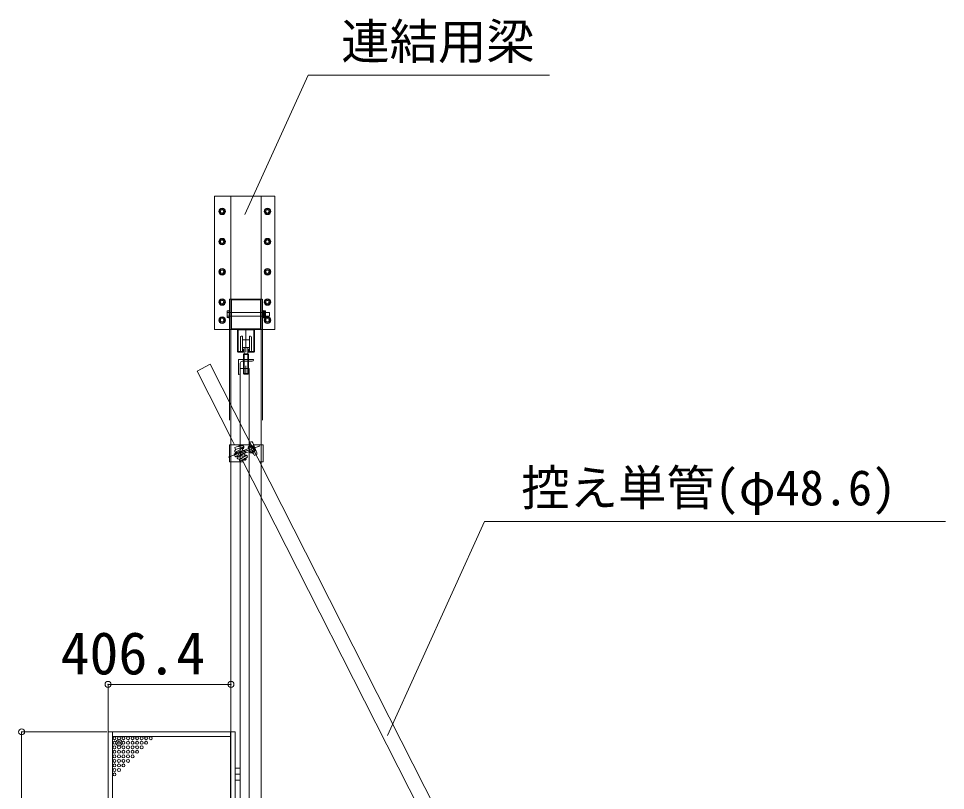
# Model space of a CAD drawing. Units: millimetres, scale not verified. Extents: x -9305 to 9305, y -6415 to 6415.
# Drawn here: x 1507 to 4574, y -798 to 1757 of the extents above; entities that cross this region are included whole.
import ezdxf
from ezdxf.enums import TextEntityAlignment as Align

# ---------------------------------------------------------------- set-up
doc = ezdxf.new("R2010")
doc.units = ezdxf.units.MM
doc.header["$LTSCALE"] = 40
doc.header["$PDMODE"] = 32
doc.header["$PDSIZE"] = 20
doc.linetypes.add('CHAIN2', pattern=[12, 9, -1, 1, -1])
for name, color, linetype, lineweight in [('0-0_0', 7, 'Continuous', 9), ('0-5_CYG-36', 7, 'Continuous', 9), ('0-A_TEXT', 7, 'Continuous', 9), ('0-B_ﾒッｼュﾊﾟﾈﾙ用ﾌﾞﾛッｸ', 7, 'Continuous', 9), ('0-E_寸法', 7, 'Continuous', 9), ('0-F_中心線', 7, 'Continuous', 9)]:
    doc.layers.add(name, color=color, linetype=linetype, lineweight=lineweight)
doc.styles.add('ＭＳ ゴシック', font='')
doc.styles.get('ＭＳ ゴシック').set_extended_font_data('MS Gothic')

msp = doc.modelspace()

# ---------------------------------------------------------------- linework, layer by layer
at = {"layer": '0-0_0'}
for p, q in [((2209.76, 826.03), (2209.76, 1168.51)), ((2309.76, 826.03), (2309.76, 1168.51)), ((2322.33, 784.01), (2322.33, 767.01)), ((2231.76, 655.03), (2231.76, 726.03)), ((2233.76, 728.03), (2285.76, 728.03)), ((2233.76, 655.03), (2233.76, 726.03)), ((2233.76, 726.03), (2285.76, 726.03)), ((2259.76, 730.03), (2259.76, 718.86)), ((2285.76, 655.03), (2285.76, 726.03)), ((2287.76, 655.03), (2287.76, 726.03)), ((2241.26, 702.03), (2241.26, 658.03)), ((2248.06, 705.03), (2244.26, 705.03)), ((2248.26, 655.03), (2248.26, 705.03)), ((2248.26, 693.03), (2271.26, 693.03)), ((2278.26, 658.03), (2278.26, 702.03)), ((2249.76, 655.03), (2233.76, 655.03)), ((2233.76, 653.03), (2249.76, 653.03)), ((2248.26, 668.03), (2271.26, 668.03)), ((2249.76, 661.03), (2251.76, 661.03)), ((2249.76, 655.03), (2249.76, 661.03)), ((2251.76, 661.03), (2251.76, 655.03)), ((2251.76, 645.23), (2253.56, 647.03)), ((2251.76, 645.23), (2267.76, 645.23)), ((2251.76, 645.23), (2251.76, 582.03)), ((2253.5, 647.03), (2253.5, 668.03)), ((2253.56, 647.03), (2265.96, 647.03)), ((2253.76, 580.03), (2253.76, 647.03)), ((2265.76, 580.03), (2265.76, 647.03)), ((2265.96, 647.03), (2267.76, 645.23)), ((2266, 647.03), (2266, 668.03)), ((2267.76, 661.03), (2267.76, 655.03)), ((2269.76, 661.03), (2267.76, 661.03)), ((2269.76, 655.03), (2269.76, 661.03)), ((2269.76, 655.03), (2285.76, 655.03)), ((2285.76, 653.03), (2269.76, 653.03)), ((2284.76, 628.53), (2234.76, 628.53)), ((2251.76, 582.03), (2253.76, 580.03)), ((2251.76, 582.03), (2267.76, 582.03)), ((2253.76, 580.03), (2265.76, 580.03)), ((2267.76, 582.03), (2265.76, 580.03)), ((1799.54, -603.92), (1516.38, -603.92)), ((1517.38, -3606.92), (1517.38, -603.92)), ((1517.38, -607.92), (1517.38, -3602.92)), ((1803.54, -3606.92), (1803.54, -603.92)), ((1818.54, -3606.92), (1818.54, -603.92)), ((2208.54, -3606.92), (2208.54, -603.92)), ((2223.54, -603.92), (2223.54, -3606.92))]:
    msp.add_line(p, q, dxfattribs=at)
at = {"layer": '0-0_0', "linetype": 'CHAIN2'}
for p, q in [((2259.76, 653.03), (2259.76, 728.03)), ((2259.76, 582.03), (2259.76, 607.03))]:
    msp.add_line(p, q, dxfattribs=at)
at = {"layer": '0-0_0'}
for points in [[(2275.26, 705.03), (2271.26, 705.03), (2271.26, 655.03)], [(2267.76, 645.23), (2267.76, 582.03), (2267.76, 590.43)], [(2223.76, -723.92), (2240.76, -723.92), (2240.76, -743.92), (2223.76, -743.92)], [(2223.54, -763.82), (2240.76, -763.82), (2240.76, -743.92)]]:
    msp.add_lwpolyline(points, dxfattribs=at)
for centre, radius, start, end in [((2233.76, 726.03), 2, 90, 180), ((2285.76, 726.03), 2, 0, 90), ((2244.26, 702.03), 3, 90, 180), ((2275.26, 702.03), 3, 0, 90), ((2233.76, 655.03), 2, 180, 270), ((2244.26, 658.03), 3, 180, 270), ((2249.76, 655.03), 2, 270, 0), ((2269.76, 655.03), 2, 180, 270), ((2275.26, 658.03), 3, 270, 0), ((2285.76, 655.03), 2, 270, 0)]:
    msp.add_arc(centre, radius, start, end, dxfattribs=at)
msp.add_point((1517.38, -603.92), dxfattribs=at)
at = {"layer": '0-5_CYG-36'}
for p, q in [((2155.76, 728.01), (2155.76, 1168.51)), ((2175.56, 1127.51), (2170.36, 1118.51)), ((2170.36, 1118.51), (2175.56, 1109.51)), ((2185.95, 1127.51), (2175.56, 1127.51)), ((2175.56, 1109.51), (2185.95, 1109.51)), ((2191.15, 1118.51), (2185.95, 1127.51)), ((2185.95, 1109.51), (2191.15, 1118.51)), ((2325.56, 1127.51), (2320.36, 1118.51)), ((2320.36, 1118.51), (2325.56, 1109.51)), ((2335.95, 1127.51), (2325.56, 1127.51)), ((2325.56, 1109.51), (2335.95, 1109.51)), ((2341.15, 1118.51), (2335.95, 1127.51)), ((2335.95, 1109.51), (2341.15, 1118.51)), ((2175.56, 1027.51), (2170.36, 1018.51)), ((2170.36, 1018.51), (2175.56, 1009.51)), ((2185.95, 1027.51), (2175.56, 1027.51)), ((2191.15, 1018.51), (2185.95, 1027.51)), ((2185.95, 1009.51), (2191.15, 1018.51)), ((2325.56, 1027.51), (2320.36, 1018.51)), ((2320.36, 1018.51), (2325.56, 1009.51)), ((2335.95, 1027.51), (2325.56, 1027.51)), ((2341.15, 1018.51), (2335.95, 1027.51)), ((2335.95, 1009.51), (2341.15, 1018.51)), ((2175.56, 1009.51), (2185.95, 1009.51)), ((2325.56, 1009.51), (2335.95, 1009.51)), ((2175.56, 927.51), (2170.36, 918.51)), ((2185.95, 927.51), (2175.56, 927.51)), ((2191.15, 918.51), (2185.95, 927.51)), ((2325.56, 927.51), (2320.36, 918.51)), ((2335.95, 927.51), (2325.56, 927.51)), ((2341.15, 918.51), (2335.95, 927.51)), ((2170.36, 918.51), (2175.56, 909.51)), ((2175.56, 909.51), (2185.95, 909.51)), ((2185.95, 909.51), (2191.15, 918.51)), ((2320.36, 918.51), (2325.56, 909.51)), ((2325.56, 909.51), (2335.95, 909.51)), ((2335.95, 909.51), (2341.15, 918.51)), ((2307.76, 828.03), (2211.76, 828.03)), ((2307.76, 828.01), (2211.76, 828.01)), ((2307.76, 828.03), (2313.58, 828.01)), ((2175.56, 827.51), (2170.36, 818.51)), ((2170.36, 818.51), (2175.56, 809.51)), ((2185.95, 827.51), (2175.56, 827.51)), ((2175.56, 809.51), (2185.95, 809.51)), ((2191.15, 818.51), (2185.95, 827.51)), ((2185.95, 809.51), (2191.15, 818.51)), ((2209.76, 826.03), (2209.76, 730.03)), ((2209.76, 826.01), (2209.76, 730.01)), ((2309.76, 730.03), (2309.76, 826.03)), ((2309.76, 730.01), (2309.76, 826.01)), ((2309.83, -3572.46), (2309.83, 827.54)), ((2314.33, 827.54), (2314.33, 427.54)), ((2325.56, 827.51), (2320.36, 818.51)), ((2320.36, 818.51), (2325.56, 809.51)), ((2335.95, 827.51), (2325.56, 827.51)), ((2325.56, 809.51), (2335.95, 809.51)), ((2341.15, 818.51), (2335.95, 827.51)), ((2335.95, 809.51), (2341.15, 818.51)), ((2175.56, 767.51), (2170.36, 758.51)), ((2185.95, 767.51), (2175.56, 767.51)), ((2191.15, 758.51), (2185.95, 767.51)), ((2204.08, 789.01), (2197.08, 789.01)), ((2197.08, 784.01), (2337.58, 784.01)), ((2197.08, 772.01), (2337.58, 772.01)), ((2315.33, 789.01), (2324.33, 789.01)), ((2324.33, 767.01), (2315.33, 767.01)), ((2317.33, 789.01), (2317.33, 767.01)), ((2320.33, 767.01), (2320.33, 789.01)), ((2322.33, 784.01), (2322.33, 789.01)), ((2324.33, 789.01), (2324.33, 767.01)), ((2341.15, 758.51), (2335.95, 767.51)), ((2337.58, 784.01), (2337.58, 772.01)), ((2170.36, 758.51), (2175.56, 749.51)), ((2175.56, 749.51), (2185.95, 749.51)), ((2185.95, 749.51), (2191.15, 758.51)), ((2314.83, 763.01), (2313.83, 763.01)), ((2211.76, 728.03), (2307.76, 728.03)), ((2211.76, 728.01), (2307.76, 728.01)), ((2098.32, 589.7), (2141.17, 612.66)), ((2216.61, 356.55), (2098.32, 589.7)), ((4306.49, -3655.42), (2141.17, 612.66)), ((2204.92, 289.78), (2204.92, 345.78)), ((2204.92, 345.78), (2271.61, 345.78)), ((2216.61, 356.55), (2222.08, 345.78)), ((2239.92, 338.85), (2237.42, 345.52)), ((2282.87, 339.02), (2240.01, 323)), ((2248.2, 335.69), (2251.6, 337.69)), ((2252.34, 340.42), (2252.46, 340.12)), ((2252.46, 340.12), (2252.94, 338.84)), ((2266.79, 338.34), (2282.07, 343.2)), ((2267.76, 335.3), (2266.79, 338.34)), ((2267.76, 335.3), (2283.04, 340.15)), ((2271.61, 354.02), (2276.29, 355.78)), ((2283.1, 319.01), (2272.89, 346.31)), ((2277.62, 342.21), (2277.76, 341.84)), ((2279.32, 337.69), (2278.89, 338.83)), ((2279.31, 337.7), (2278.89, 338.83)), ((2282.72, 352.84), (2295.33, 319.12)), ((2286.38, 329.65), (2282.87, 339.02)), ((2287.78, 330.18), (2284.28, 339.55)), ((2285.37, 345.78), (2316.92, 345.78)), ((2287.28, 340.67), (2290.78, 331.3)), ((2316.92, 345.78), (2316.92, 289.78)), ((2221.64, 316.13), (2221.21, 314.53)), ((2221.21, 314.53), (2223.77, 307.68)), ((2229.49, 319.06), (2221.64, 316.13)), ((2222.82, 336.59), (2225.14, 330.4)), ((2230.57, 318.4), (2222.89, 315.53)), ((2225.14, 306.76), (2223.77, 307.68)), ((2232.99, 309.69), (2225.14, 306.76)), ((2233.37, 310.9), (2225.69, 308.03)), ((2228.93, 324.18), (2228.4, 322.16)), ((2228.93, 324.18), (2235.8, 326.77)), ((2238.92, 322.59), (2233.22, 320.48)), ((2235.93, 305.45), (2234.19, 306.65)), ((2242.8, 308.03), (2235.93, 305.46)), ((2242.46, 313.27), (2236.73, 311.11)), ((2240.23, 324.14), (2239.89, 325.08)), ((2249.46, 327.6), (2240.23, 324.14)), ((2255.84, 327.84), (2240.5, 322.11)), ((2242.48, 332.32), (2248.2, 335.69)), ((2258.6, 320.34), (2243.26, 314.6)), ((2286.38, 329.65), (2243.45, 313.6)), ((2253.66, 316.36), (2244.44, 312.9)), ((2244.44, 312.9), (2244.79, 311.98)), ((2247.34, 333.27), (2249.46, 327.6)), ((2247.82, 331.98), (2251.22, 333.99)), ((2251.49, 308.2), (2258.02, 309.42)), ((2255.78, 310.68), (2253.66, 316.36)), ((2254.7, 328.49), (2255.8, 327.82)), ((2255.3, 311.96), (2259.18, 312.68)), ((2258.02, 309.42), (2261.9, 310.14)), ((2258.21, 319.12), (2258.6, 320.34)), ((2264.14, 308.87), (2263.66, 310.15)), ((2264.25, 308.57), (2264.14, 308.87)), ((2287.24, 328.91), (2272.53, 322.55)), ((2273.8, 319.61), (2272.53, 322.55)), ((2273.7, 335.59), (2273.16, 337.01)), ((2273.69, 335.59), (2273.16, 337.01)), ((2288.51, 325.97), (2273.8, 319.61)), ((2277.73, 324.8), (2277.2, 326.22)), ((2277.73, 324.8), (2277.2, 326.22)), ((2278.89, 321.7), (2278.85, 321.8)), ((2283.24, 327.18), (2282.82, 328.32)), ((2283.24, 327.18), (2282.82, 328.32)), ((2284.51, 323.8), (2284.37, 324.18)), ((2292.4, 312.69), (2287.72, 310.94)), ((2204.92, 289.78), (2250.49, 289.78)), ((2239.46, 292.1), (2237.14, 298.28)), ((4263.22, -3677.55), (2245.1, 300.4)), ((2250.86, 295.29), (2250.43, 296.45)), ((2256.86, 293.53), (2253.88, 301.49)), ((2304.98, 289.78), (2316.92, 289.78)), ((2310.99, 291.21), (2310.99, 289.78))]:
    msp.add_line(p, q, dxfattribs=at)
at = {"layer": '0-5_CYG-36', "linetype": 'CHAIN2'}
for p, q in [((2304.95, 341.94), (2201.03, 305.53)), ((2305.91, 342.32), (2244.82, 319.26))]:
    msp.add_line(p, q, dxfattribs=at)
at = {"layer": '0-5_CYG-36'}
for points in [[(2355.76, 728.01), (2355.76, 1168.51), (2155.76, 1168.51)], [(2209.48, 828.01), (2209.48, 659.51), (2209.98, 504.01)], [(2205.33, 427.54), (2205.33, 827.54), (2209.83, 827.54)], [(2204.08, 767.01), (2197.08, 767.01), (2197.08, 789.01)], [(2314.33, 792.01), (2315.33, 792.01), (2315.33, 763.01)], [(2325.56, 749.51), (2335.95, 749.51), (2341.15, 758.51)], [(2238.1, 341.5), (2243.51, 343.52), (2242.22, 344.1), (2234.73, 341.3), (2234.09, 340.53)], [(2254.21, 298.41), (2258.91, 300.17), (2259.88, 299.73), (2260.23, 298.79), (2259.79, 297.83), (2251.83, 294.85), (2250.86, 295.29)]]:
    msp.add_lwpolyline(points, dxfattribs=at)
for points in [[(2307.46, 825.73), (2212.06, 825.73), (2212.06, 730.33), (2307.46, 730.33)], [(2307.46, 825.71), (2212.06, 825.71), (2212.06, 730.31), (2307.46, 730.31)], [(2204.08, 764.01), (2205.08, 764.01), (2205.08, 792.01), (2204.08, 792.01)], [(2269.52, 341.05), (2269.87, 340.11), (2270.84, 339.67), (2278.8, 342.65), (2279.24, 343.61), (2278.89, 344.55), (2277.92, 344.99), (2269.96, 342.01)], [(2277.1, 320.77), (2277.01, 321), (2286.38, 324.5), (2286.47, 324.27), (2286.03, 323.3), (2278.07, 320.33)]]:
    msp.add_lwpolyline(points, close=True, dxfattribs=at)
for centre, radius in [((2180.76, 1118.51), 10.75), ((2180.76, 1118.51), 9), ((2180.76, 1118.51), 6), ((2180.76, 1118.51), 5.5), ((2330.76, 1118.51), 10.75), ((2330.76, 1118.51), 9), ((2330.76, 1118.51), 6), ((2330.76, 1118.51), 5.5), ((2180.76, 1018.51), 10.75), ((2180.76, 1018.51), 9), ((2180.76, 1018.51), 6), ((2180.76, 1018.51), 5.5), ((2330.76, 1018.51), 10.75), ((2330.76, 1018.51), 9), ((2330.76, 1018.51), 6), ((2330.76, 1018.51), 5.5), ((2180.76, 918.51), 10.75), ((2180.76, 918.51), 9), ((2180.76, 918.51), 6), ((2180.76, 918.51), 5.5), ((2330.76, 918.51), 10.75), ((2330.76, 918.51), 9), ((2330.76, 918.51), 6), ((2330.76, 918.51), 5.5), ((2180.76, 818.51), 10.75), ((2330.76, 818.51), 10.75), ((2180.76, 818.51), 9), ((2180.76, 818.51), 6), ((2180.76, 818.51), 5.5), ((2330.76, 818.51), 9), ((2330.76, 818.51), 6), ((2330.76, 818.51), 5.5), ((2180.76, 758.51), 10.75), ((2180.76, 758.51), 9), ((2330.76, 758.51), 10.75), ((2330.76, 758.51), 9), ((2180.76, 758.51), 6), ((2180.76, 758.51), 5.5), ((2330.76, 758.51), 6), ((2330.76, 758.51), 5.5)]:
    msp.add_circle(centre, radius, dxfattribs=at)
for centre, radius, start, end in [((2211.76, 826.03), 2, 90, 180), ((2211.76, 826.01), 2, 90, 180), ((2307.76, 826.03), 2, 0, 90), ((2307.76, 826.01), 2, 0, 90), ((2211.76, 730.03), 2, 180, 270), ((2211.76, 730.01), 2, 180, 270), ((2307.76, 730.03), 2, 270, 0), ((2307.76, 730.01), 2, 270, 0), ((2255.01, 262.69), 80.6, 94.923, 113.534), ((2515.2, -570.79), 946.72, 106.112, 107.841), ((2248.6, 339.02), 4, 20.5, 101.089), ((2249.19, 337.44), 4, 300.483, 20.5), ((2250.58, 339.42), 2, 300.483, 20.5), ((2260.11, 348.98), 12.56, 302.157, 23.706), ((2278.04, 351.09), 5, 20.5, 110.5), ((2283.34, 339.2), 4.2, 20.5, 107.638), ((2283.34, 339.2), 1, 20.5, 107.638), ((2286.65, 343.02), 1, 110.5, 200.5), ((2228.32, 325.36), 5.57, 126.872, 199.888), ((2229.42, 326.28), 6.94, 203.878, 261.687), ((2224.67, 330.23), 0.5, 306.872, 20.5), ((2237.94, 330.12), 10.8, 213.389, 243.874), ((2237.67, 304.2), 6.94, 139.313, 197.122), ((2248.31, 320.78), 15.09, 181.149, 219.851), ((2241.11, 329.37), 7.12, 205.152, 252.111), ((2244.13, 307.18), 8.38, 152.038, 191.934), ((2143.92, 528.07), 247.98, 292.084, 298.514), ((2249.12, 321.13), 10.3, 171.863, 229.739), ((2215.62, 308.7), 28.24, 6.912, 34.075), ((2245.52, 327.15), 6, 120.483, 200.222), ((2246.78, 309.77), 5.56, 141.037, 202.934), ((2250.4, 314.1), 6, 200.778, 280.517), ((2249.21, 333.97), 2, 120.483, 200.5), ((2230.39, 314.23), 28.24, 9.965, 30.38), ((2257.66, 311.38), 2, 200.5, 280.517), ((2230.98, 314.45), 28.24, 12.032, 28.317), ((2259.92, 308.75), 4, 20.5, 100.517), ((2262.27, 308.17), 2, 20.5, 100.517), ((2260.51, 307.17), 4, 299.911, 20.5), ((2262.85, 326.2), 10.25, 351.271, 49.729), ((2275.73, 307.2), 12.56, 17.294, 98.843), ((2286.85, 329.82), 1, 293.362, 20.5), ((2286.85, 329.82), 4.2, 293.362, 20.5), ((2292.95, 326.16), 1, 200.5, 290.5), ((2290.65, 317.37), 5, 290.5, 20.5), ((2236.24, 304.17), 5.57, 201.112, 274.128), ((2236.68, 298.11), 0.5, 20.5, 94.128), ((2215.27, 368.98), 80.6, 287.466, 306.077)]:
    msp.add_arc(centre, radius, start, end, dxfattribs=at)
at = {"layer": '0-A_TEXT'}
for points in [[(2255.81, 1107.79), (2464.98, 1569), (3264.35, 1569)], [(2727.95, -616.19), (3049.19, 92.13), (4573.74, 92.13)]]:
    msp.add_lwpolyline(points, dxfattribs=at)
at = {"layer": '0-B_ﾒッｼュﾊﾟﾈﾙ用ﾌﾞﾛッｸ'}
for centre in [(1824.54, -624.92), (1824.54, -639.92), (1839.54, -624.92), (1839.54, -639.92), (1854.54, -624.92), (1854.54, -639.92), (1869.54, -624.92), (1869.54, -639.92), (1884.54, -624.92), (1884.54, -639.92), (1899.54, -624.92), (1899.54, -639.92), (1914.54, -624.92), (1914.54, -639.92), (1929.54, -624.92), (1929.54, -639.92), (1944.54, -624.92), (1824.54, -654.92), (1824.54, -669.92), (1839.54, -654.92), (1839.54, -669.92), (1854.54, -654.92), (1854.54, -669.92), (1869.54, -654.92), (1869.54, -669.92), (1884.54, -654.92), (1884.54, -669.92), (1899.54, -654.92), (1899.54, -669.92), (1914.54, -654.92), (1824.54, -684.92), (1824.54, -699.92), (1839.54, -684.92), (1839.54, -699.92), (1854.54, -684.92), (1854.54, -699.92), (1869.54, -684.92), (1869.54, -699.92), (1884.54, -684.92), (1824.54, -714.92), (1824.54, -729.92), (1839.54, -714.92), (1839.54, -729.92), (1854.54, -714.92), (1824.54, -744.92)]:
    msp.add_circle(centre, 5, dxfattribs=at)
msp.add_point((1839.54, -639.92), dxfattribs=at)
at = {"layer": '0-E_寸法'}
for p, q in [((2234.76, 628.53), (2234.76, 578.53)), ((2240.76, 583.03), (2240.76, 616.03)), ((2247.26, 622.53), (2280.26, 622.53)), ((2284.76, 628.53), (2284.76, 627.03)), ((2240.76, -3636.18), (2240.76, 598.53)), ((2234.76, 578.53), (2236.26, 578.53)), ((2209.98, 504.01), (2209.98, -3572.46)), ((1803.54, -603.92), (1803.54, -445.73)), ((2209.98, -446.73), (1803.54, -446.73)), ((1807.54, -446.73), (2205.98, -446.73)), ((2209.98, -601.92), (2209.98, -445.73)), ((2223.54, -603.92), (1803.54, -603.92)), ((2208.54, -618.92), (1818.54, -618.92))]:
    msp.add_line(p, q, dxfattribs=at)
msp.add_lwpolyline([(2240.76, 578.53), (2240.76, 598.53), (2270.76, 598.53), (2270.76, -3636.18)], dxfattribs=at)
for centre, radius, start, end in [((2247.26, 616.03), 6.5, 90, 180), ((2280.26, 627.03), 4.5, 270, 0), ((2236.26, 583.03), 4.5, 270, 0)]:
    msp.add_arc(centre, radius, start, end, dxfattribs=at)
for p in [(1803.54, -446.73), (2209.98, -446.73)]:
    msp.add_point(p, dxfattribs=at)
at = {"layer": '0-F_中心線', "linetype": 'CHAIN2'}
for p, q in [((2209.76, 728.01), (2155.76, 728.01)), ((2305.76, 728.01), (2355.76, 728.01))]:
    msp.add_line(p, q, dxfattribs=at)

# ---------------------------------------------------------------- texts
at = {"layer": '0-A_TEXT', "style": 'ＭＳ ゴシック'}
for s, p in [('連結用梁', (2574.99, 1587.16)), ('控え単管(φ48.6)', (3170.59, 110.29))]:
    msp.add_text(s, height=117.3, dxfattribs=at).set_placement(p, align=Align.BOTTOM_LEFT)
at = {"layer": '0-E_寸法', "style": 'ＭＳ ゴシック'}
msp.add_text('406.4', height=140.8, dxfattribs=at).set_placement((1646.16, -456.07), align=Align.BOTTOM_LEFT)

doc.saveas('drawing.dxf')
